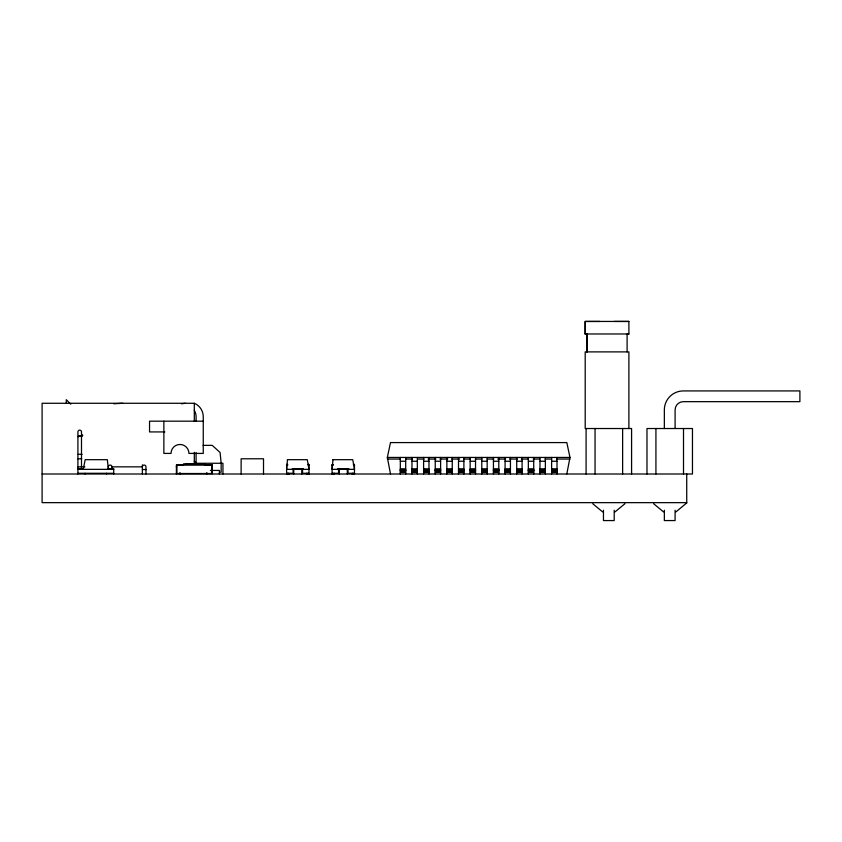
<?xml version="1.0" encoding="UTF-8"?>
<svg xmlns="http://www.w3.org/2000/svg" width="842" height="842" viewBox="0 0 842 842"><rect width="100%" height="100%" fill="white"/><g stroke="black" fill="none" stroke-linecap="round" stroke-linejoin="round"><path stroke-width="1.26" d="M585.19 333.979L585.19 321.444L628.89 321.444L628.89 333.979L585.19 333.979L585.19 321.444L599.872 321.444M586.99 333.979L586.979 351.893L586.99 333.979L585.19 333.937M83.284 469.352L85.168 459.679L107.355 459.679L108.355 469.352L108.355 466.847A1.789 1.789 0 0 1 110.144 465.058A1.789 1.789 0 0 1 111.933 466.847L142.372 466.847A1.789 1.789 0 0 1 144.171 465.058A1.789 1.789 0 0 1 145.961 466.847L145.961 474.004M390.499 473.92L387.341 457.448L390.499 442.587L566.824 442.587L569.981 457.448L566.824 473.92M615.049 511.894L624.901 503.737M675.926 511.894L685.777 503.737M182.577 465.142L183.556 464.163L205.048 464.163L206.037 465.142M181.514 403.792L185.356 403.276M113.681 403.76L122.679 403.276M628.89 333.969L627.101 333.979L627.101 351.893M614.207 321.433L628.89 321.444M163.864 421.179L163.864 453.417L171.031 453.417A8.957 8.957 0 0 1 179.977 444.46A8.957 8.957 0 0 1 188.934 453.417L203.259 453.417L203.259 416.706A14.546 14.546 0 0 0 194.302 403.276L42.1 403.276L42.1 502.653L686.735 502.653M203.259 421.179L149.539 421.179L149.539 431.925L164.885 431.925M78.211 436.409L82.232 436.409M203.09 445.355L212.216 445.355L220.088 452.48L221.162 463.268L221.162 472.215L220.267 472.215M78.211 454.312L82.137 454.312M387.341 457.448L569.981 457.448M77.917 458.785L81.748 458.785M387.341 459.058L400.476 459.058M405.728 459.058L412.306 459.058M417.558 459.058L424.126 459.058M428.073 459.058L435.956 459.058M439.892 459.058L447.776 459.058M451.722 459.058L459.606 459.058M463.553 459.058L470.12 459.058M475.372 459.058L481.94 459.058M487.202 459.058L493.77 459.058M497.717 459.058L505.6 459.058M509.536 459.058L517.42 459.058M521.366 459.058L527.934 459.058M533.186 459.058L539.764 459.058M545.016 459.058L551.584 459.058M556.846 459.058L569.981 459.058M400.318 461.248L405.686 461.248M411.959 461.248L417.327 461.248M423.6 461.248L428.967 461.248M435.24 461.248L440.608 461.248M446.87 461.248L452.249 461.248M458.511 461.248L463.889 461.248M470.152 461.248L475.53 461.248M481.792 461.248L487.16 461.248M493.433 461.248L498.801 461.248M505.074 461.248L510.441 461.248M516.714 461.248L522.082 461.248M528.344 461.248L533.723 461.248M539.985 461.248L545.363 461.248M551.626 461.248L557.004 461.248M196.27 463.268L222.951 463.268L222.951 474.004M184.924 463.984L190.555 463.984M191.492 463.984L197.123 463.984M198.059 463.984L203.69 463.984M176.641 464.647L183.556 464.647M205.048 464.647L211.963 464.647M287.732 464.647L286.617 464.647L286.617 474.004M333.211 464.647L332.095 464.647L332.095 474.004M286.617 465.142L287.732 465.142M308.993 465.142L307.877 464.647L308.993 464.647L308.993 474.004M332.095 465.142L333.211 465.142M354.482 465.142L353.356 464.647L354.482 464.647L354.482 474.004M77.917 466.847L84.853 466.847M77.917 468.636L83.379 468.636L83.379 469.352M108.355 468.636L113.723 468.636L113.723 474.004M400.318 468.91L405.686 468.91M411.959 468.91L417.327 468.91M423.6 468.91L428.967 468.91M435.24 468.91L440.608 468.91M446.87 468.91L452.249 468.91M458.511 468.91L463.889 468.91M470.152 468.91L475.53 468.91M481.792 468.91L487.16 468.91M493.433 468.91L498.801 468.91M505.074 468.91L510.441 468.91M516.714 468.91L522.082 468.91M528.344 468.91L533.723 468.91M539.985 468.91L545.363 468.91M551.626 468.91L557.004 468.91M77.917 469.352L113.723 469.352M142.372 469.531L146.361 469.531M400.318 469.531L405.686 469.531M411.959 469.531L417.327 469.531M423.6 469.531L428.967 469.531M435.24 469.531L440.608 469.531M446.87 469.531L452.249 469.531M458.511 469.531L463.889 469.531M470.152 469.531L475.53 469.531M481.792 469.531L487.16 469.531M493.433 469.531L498.801 469.531M505.074 469.531L510.441 469.531M516.714 469.531L522.082 469.531M528.344 469.531L533.723 469.531M539.985 469.531L545.363 469.531M551.626 469.531L557.004 469.531M400.318 470.089L405.686 470.089M411.959 470.089L417.327 470.089M423.6 470.089L428.967 470.089M435.24 470.089L440.608 470.089M446.87 470.089L452.249 470.089M458.511 470.089L463.889 470.089M470.152 470.089L475.53 470.089M481.792 470.089L487.16 470.089M493.433 470.089L498.801 470.089M505.074 470.089L510.441 470.089M516.714 470.089L522.082 470.089M528.344 470.089L533.723 470.089M539.985 470.089L545.363 470.089M551.626 470.089L557.004 470.089M210.321 470.425L219.373 470.425L219.373 474.004M400.318 470.541L405.686 470.541M411.959 470.541L417.327 470.541M423.6 470.541L428.967 470.541M435.24 470.541L440.608 470.541M446.87 470.541L452.249 470.541M458.511 470.541L463.889 470.541M470.152 470.541L475.53 470.541M481.792 470.541L487.16 470.541M493.433 470.541L498.801 470.541M505.074 470.541L510.441 470.541M516.714 470.541L522.082 470.541M528.344 470.541L533.723 470.541M539.985 470.541L545.363 470.541M551.626 470.541L557.004 470.541M400.318 470.867L405.686 470.867M411.959 470.867L417.327 470.867M423.6 470.867L428.967 470.867M435.24 470.867L440.608 470.867M446.87 470.867L452.249 470.867M458.511 470.867L463.889 470.867M470.152 470.867L475.53 470.867M481.792 470.867L487.16 470.867M493.433 470.867L498.801 470.867M505.074 470.867L510.441 470.867M516.714 470.867L522.082 470.867M528.344 470.867L533.723 470.867M539.985 470.867L545.363 470.867M551.626 470.867L557.004 470.867M400.318 471.036L405.686 471.036M411.959 471.036L417.327 471.036M423.6 471.036L428.967 471.036M435.24 471.036L440.608 471.036M446.87 471.036L452.249 471.036M458.511 471.036L463.889 471.036M470.152 471.036L475.53 471.036M481.792 471.036L487.16 471.036M493.433 471.036L498.801 471.036M505.074 471.036L510.441 471.036M516.714 471.036L522.082 471.036M528.344 471.036L533.723 471.036M539.985 471.036L545.363 471.036M551.626 471.036L557.004 471.036M400.318 472.415L405.686 472.415M411.959 472.415L417.327 472.415M423.6 472.415L428.967 472.415M435.24 472.415L440.608 472.415M446.87 472.415L452.249 472.415M458.511 472.415L463.889 472.415M470.152 472.415L475.53 472.415M481.792 472.415L487.16 472.415M493.433 472.415L498.801 472.415M505.074 472.415L510.441 472.415M516.714 472.415L522.082 472.415M528.344 472.415L533.723 472.415M539.985 472.415L545.363 472.415M551.626 472.415L557.004 472.415M77.917 473.288L113.723 473.288M286.617 473.288L293.058 473.288L293.058 469.352M308.993 473.288L302.552 473.288L302.552 469.352M332.095 473.288L338.537 473.288L338.537 469.352M354.482 473.288L348.03 473.288L348.03 469.352M286.617 473.52L289.101 473.52M306.509 473.52L308.993 473.52M332.095 473.52L334.579 473.52M351.988 473.52L354.482 473.52M286.617 473.762L289.101 473.762M306.509 473.762L308.993 473.762M332.095 473.762L334.579 473.762M351.988 473.762L354.482 473.762M42.1 474.004L692.461 474.004L692.461 428.525L646.982 428.525L646.982 474.004M653.666 503.737L663.507 511.894M592.779 503.737L602.63 511.894M70.749 404.171L66.276 399.697L66.276 403.455M686.735 474.004L686.725 503.19M683.504 428.525L683.504 474.004M675.095 428.525L675.095 409.907A8.241 8.241 0 0 1 683.325 401.666L799.9 401.666L799.9 390.92L683.325 390.92A18.977 18.977 0 0 0 664.349 409.907L664.349 428.525M675.095 510.22L675.095 520.567L664.349 520.567L664.349 510.22M655.929 428.525L655.929 474.004M631.584 474.004L631.584 428.525L585.201 428.525L585.201 351.893L628.89 351.893L628.89 428.525M622.627 428.525L622.627 474.004M614.207 510.22L614.207 520.567L603.461 520.567L603.461 510.22M595.052 428.525L595.052 474.004M586.095 428.525L586.095 474.004M557.004 457.448L557.004 474.004M551.626 457.448L551.626 474.004M545.363 457.448L545.363 474.004M539.985 457.448L539.985 474.004M533.723 457.448L533.723 474.004M528.344 457.448L528.344 474.004M522.082 457.448L522.082 474.004M516.714 457.448L516.714 474.004M510.441 457.448L510.441 474.004M505.074 457.448L505.074 474.004M498.801 457.448L498.801 474.004M493.433 457.448L493.433 474.004M487.16 457.448L487.16 474.004M481.792 457.448L481.792 474.004M475.53 457.448L475.53 474.004M470.152 457.448L470.152 474.004M463.889 457.448L463.889 474.004M458.511 457.448L458.511 474.004M452.249 457.448L452.249 474.004M446.87 457.448L446.87 474.004M440.608 457.448L440.608 474.004M435.24 457.448L435.24 474.004M428.967 457.448L428.967 474.004M423.6 457.448L423.6 474.004M417.327 457.448L417.327 474.004M411.959 457.448L411.959 474.004M405.686 457.448L405.686 474.004M400.318 457.448L400.318 474.004M354.082 464.163L354.082 465.142M352.324 473.288L352.324 474.004M348.746 469.352L348.746 468.636L337.821 468.636L337.821 469.352M347.314 468.636L347.314 474.004M345.43 468.636L345.43 469.352M341.136 468.636L341.136 469.352M339.252 468.636L339.252 474.004M334.242 473.288L334.242 474.004M332.485 464.163L332.485 465.142M308.604 464.163L308.604 465.142M306.846 473.288L306.846 474.004M303.267 469.352L303.267 468.636L292.342 468.636L292.342 469.352M301.836 468.636L301.836 474.004M299.952 468.636L299.952 469.352M295.658 468.636L295.658 469.352M293.774 468.636L293.774 474.004M288.764 473.288L288.764 474.004M287.006 464.163L287.006 465.142M263.514 474.004L263.514 458.785L241.128 458.785L241.128 474.004M212.216 464.9L212.216 473.762M206.837 472.594L206.837 474.004M205.048 464.163L205.048 465.142M196.091 421.179L196.091 416.706A11.862 11.862 0 0 0 194.302 410.443M196.091 452.638L196.091 464.068M194.302 403.276L194.302 421.179M194.302 452.301L194.302 463.132M183.556 464.163L183.556 465.142M179.977 472.594L179.977 474.004M176.399 464.9L176.399 474.004M142.372 464.868L142.372 474.004M111.933 466.847L111.933 469.583M111.039 468.636L111.039 469.352M106.566 473.288L106.566 474.004M85.074 473.288L85.074 474.004M82.884 468.636L82.884 469.352M81.495 469.415L81.495 431.925A1.789 1.789 0 0 0 79.706 430.136A1.789 1.789 0 0 0 77.917 431.925L77.917 474.004M82.684 435.209A72.707 72.707 0 0 0 77.906 436.651A72.749 72.749 0 0 1 82.684 435.188M197.891 464.258A16.777 16.777 0 0 1 194.302 461.227M176.399 466.847A1.789 1.789 0 0 1 179.083 465.289M287.469 459.679L286.617 469.352L308.993 469.352L307.277 459.679L287.469 459.679M332.958 459.679L332.095 469.352L354.482 469.352L352.756 459.679L332.958 459.679M211.721 465.142L176.894 465.142L176.894 473.52L211.721 473.52L211.721 465.142"/></g></svg>
